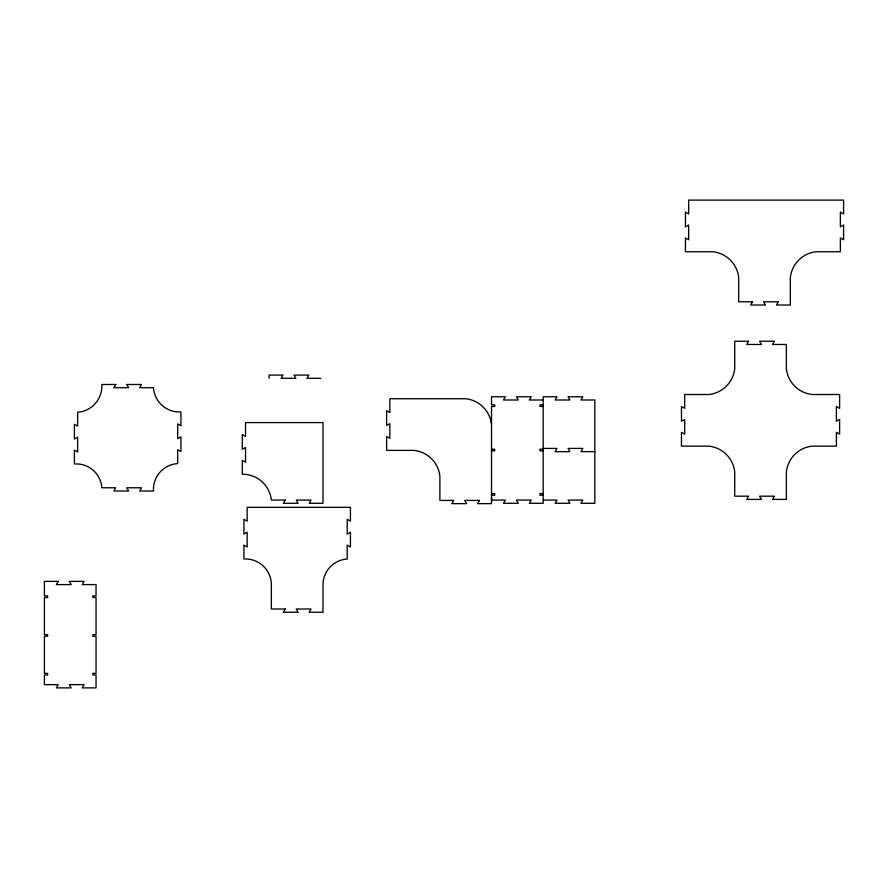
<?xml version="1.0" encoding="UTF-8"?>
<svg xmlns="http://www.w3.org/2000/svg" width="888" height="888" viewBox="0 0 888 888"><rect width="100%" height="100%" fill="white"/><g stroke="black" fill="none" stroke-linecap="round" stroke-linejoin="round"><path stroke-width="1.33" d="M491.519 497.191L491.519 503.651L477.677 503.651L479.542 500.421L464.768 500.421L466.633 503.651L451.859 503.651L453.724 500.421L439.882 500.421L439.882 476.212A29.049 29.049 0 0 0 414.052 450.394L386.624 450.394L386.624 436.552L389.843 438.417L389.843 423.632L386.624 425.496L386.624 410.722L389.843 412.587L389.843 398.745L465.701 398.745A29.049 29.049 0 0 1 491.519 424.564M320.779 378.299L306.937 378.299L308.802 375.069L294.028 375.069L295.893 378.299L281.119 378.299L282.983 375.069L269.131 375.069L269.131 378.299M543.167 400L529.326 400L531.191 396.77L516.416 396.77L518.281 400L503.507 400L505.372 396.77L491.519 396.77L491.519 404.839L494.749 404.839L494.749 406.449L491.519 406.449L491.519 500.066L505.372 500.066L503.507 503.285L518.281 503.285L516.416 500.066L531.191 500.066L529.326 503.285L543.167 503.285L543.167 396.77L557.009 396.77L555.155 400L569.93 400L568.065 396.77L582.839 396.77L580.974 400L594.816 400L594.816 503.285L580.974 503.285L582.839 500.066L568.065 500.066L569.93 503.285L555.155 503.285L557.009 500.066L543.167 500.066M543.167 404.839L539.937 404.839L539.937 406.449L543.167 406.449M543.167 448.418L557.009 448.418L555.155 451.648L569.93 451.648L568.065 448.418L582.839 448.418L580.974 451.648L594.816 451.648M491.519 449.228L494.749 449.228L494.749 450.838L491.519 450.838M543.167 449.228L539.937 449.228L539.937 450.838L543.167 450.838M491.519 493.606L494.749 493.606L494.749 495.215L491.519 495.215M543.167 493.606L539.937 493.606L539.937 495.215L543.167 495.215M115.684 384.482L113.819 387.712L128.605 387.712L126.74 384.482L141.514 384.482L139.649 387.712L153.491 387.712A25.919 25.919 0 0 0 177.7 411.921L180.93 411.921L180.93 425.763L177.7 423.898L177.7 438.672L180.93 436.807L180.93 451.581L177.7 449.716L177.7 463.569A25.919 25.919 0 0 0 153.491 487.778L153.491 490.997L139.649 490.997L141.514 487.778L126.74 487.778L128.605 490.997L113.819 490.997L115.684 487.778L101.843 487.778A25.563 25.563 0 0 0 77.633 463.947L74.403 463.947L74.403 450.105L77.633 451.97L77.633 437.196L74.403 439.061L74.403 424.275L77.633 426.14L77.633 412.298A26.285 26.285 0 0 0 101.843 387.712L101.843 384.482L115.684 384.482M58.242 581.374L56.377 584.593L71.151 584.593L69.286 581.374L84.071 581.374L82.207 584.593L96.048 584.593L96.048 595.892L92.818 595.892L92.818 597.513L96.048 597.513L96.048 634.631L92.818 634.631L92.818 636.241L96.048 636.241L96.048 673.359L92.818 673.359L92.818 674.98L96.048 674.98L96.048 687.889L82.207 687.889L84.071 684.659L69.286 684.659L71.151 687.889L56.377 687.889L58.242 684.659L44.4 684.659L44.4 674.98L47.63 674.98L47.63 673.359L44.4 673.359L44.4 636.241L47.63 636.241L47.63 634.631L44.4 634.631L44.4 597.513L47.63 597.513L47.63 595.892L44.4 595.892L44.4 581.374L58.242 581.374M285.203 500.066L283.339 503.285L298.113 503.285L296.248 500.066L311.022 500.066L309.157 503.285L322.999 503.285L322.999 422.588L245.532 422.588L245.532 436.441L242.302 434.576L242.302 449.35L245.532 447.485L245.532 462.26L242.302 460.395L242.302 474.236A28.871 28.871 0 0 1 271.351 500.066L285.203 500.066M285.203 609.002L283.339 612.232L298.113 612.232L296.248 609.002L311.022 609.002L309.157 612.232L322.999 612.232L322.999 584.792A25.819 25.819 0 0 1 345.454 559.196L347.208 559.074L347.208 545.132L350.438 546.986L350.438 532.212L347.208 534.077L347.208 519.302L350.438 521.167L350.438 507.326L247.142 507.326L247.142 521.167L243.923 519.302L243.923 534.077L247.142 532.212L247.142 546.986L243.923 545.132L243.923 558.974L245.532 558.974A25.819 25.819 0 0 1 271.351 584.792L271.351 609.002L285.203 609.002M752.536 301.787L750.671 305.017L765.445 305.017L763.58 301.787L778.365 301.787L776.5 305.017L790.342 305.017L790.342 277.578A29.049 29.049 0 0 1 816.161 251.759L840.37 251.759L840.37 237.917L843.6 239.782L843.6 225.008L840.37 226.862L840.37 212.088L843.6 213.953L843.6 200.111L688.666 200.111L688.666 213.953L685.436 212.088L685.436 226.862L688.666 225.008L688.666 239.782L685.436 237.917L685.436 251.759L712.875 251.759A29.049 29.049 0 0 1 738.694 277.578L738.694 301.787L752.536 301.787M748.573 341.236L746.708 344.466L761.482 344.466L759.617 341.236L774.392 341.236L772.527 344.466L786.368 344.466L786.368 368.675A29.049 29.049 0 0 0 812.198 394.505L839.626 394.505L839.626 408.347L836.407 406.482L836.407 421.256L839.626 419.391L839.626 434.165L836.407 432.301L836.407 446.142L812.198 446.142A29.049 29.049 0 0 0 786.368 471.972L786.368 499.411L772.527 499.411L774.392 496.181L759.617 496.181L761.482 499.411L746.708 499.411L748.573 496.181L734.72 496.181L734.72 471.972A29.049 29.049 0 0 0 708.902 446.142L681.462 446.142L681.462 432.301L684.692 434.165L684.692 419.391L681.462 421.256L681.462 406.482L684.692 408.347L684.692 394.505L708.902 394.505A29.049 29.049 0 0 0 734.72 368.675L734.72 341.236L748.573 341.236"/></g></svg>
